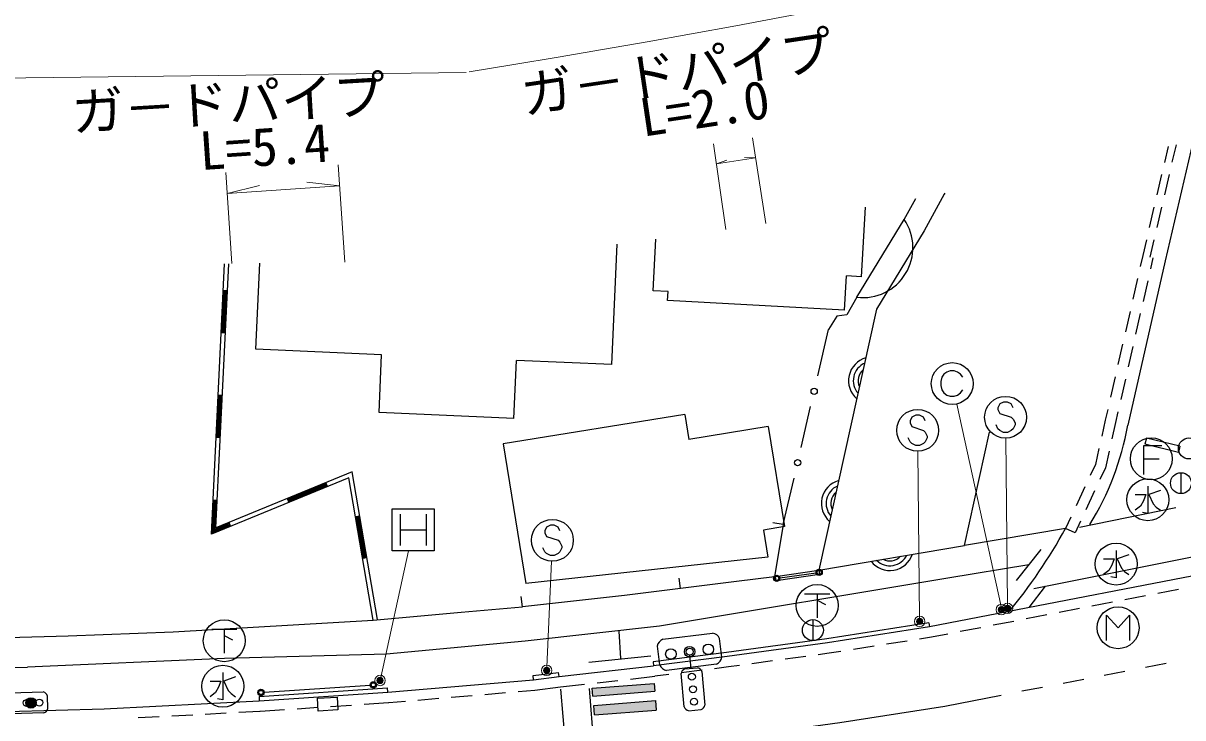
# Model space of a CAD drawing. Units: millimetres, scale not verified. Extents: x 40000 to 680000, y 20000 to 380000.
# Drawn here: x 388683 to 444009, y 274017 to 307178 of the extents above; entities that cross this region are included whole.
import ezdxf
from ezdxf.enums import TextEntityAlignment as Align

# ---------------------------------------------------------------- set-up
doc = ezdxf.new("R2010")
doc.units = ezdxf.units.MM
doc.header["$LTSCALE"] = 1000
doc.header["$PDMODE"] = 32
doc.header["$PDSIZE"] = 500
doc.linetypes.add('CHAIN', pattern=[18.5, 12, -1.5, 3.5, -1.5])
for name, color, linetype, lineweight in [('M-BGD', 7, 'Continuous', 25), ('M-BGD-EXST', 7, 'Continuous', 25), ('M-BMK', 2, 'CHAIN', 13), ('M-STR-HTXT', 7, 'Continuous', 13), ('M-STR-STRC', 7, 'Continuous', 25)]:
    doc.layers.add(name, color=color, linetype=linetype, lineweight=lineweight)
doc.styles.add('ＭＳ ゴシック', font='')
doc.styles.get('ＭＳ ゴシック').set_extended_font_data('MS Gothic')

msp = doc.modelspace()

# ---------------------------------------------------------------- hatches: boundary and pattern name
at = {"layer": 'M-BGD'}
for points in [[(415837, 275425), (415866, 275052), (418812, 275285), (418782, 275658)], [(389305, 274735, 0.41421), (389049, 274979, 0.41421), (388805, 274723, 1)], [(415902, 274603), (415937, 274155), (418883, 274388), (418847, 274836)]]:
    msp.add_hatch(color=256, dxfattribs=at).paths.add_polyline_path(points)

# ---------------------------------------------------------------- linework, layer by layer
for p, q in [((443307, 301286), (443132, 300535)), ((443687, 301374), (443493, 300539)), ((442997, 299951), (442770, 298977)), ((443357, 299955), (443130, 298981)), ((428685, 295076), (428865, 298390)), ((442634, 298392), (442408, 297418)), ((442995, 298396), (442768, 297422)), ((416773, 290877), (417022, 296629)), ((418733, 294401), (418868, 296868)), ((442272, 296834), (442097, 296082)), ((442632, 296838), (442438, 296003)), ((442097, 296082), (441980, 295567)), ((397665, 282783), (398293, 295694)), ((397880, 283088), (398493, 295684)), ((399790, 291612), (399967, 295714)), ((442585, 295972), (442468, 295456)), ((427867, 293484), (427956, 295116)), ((428685, 295076), (427956, 295116)), ((441847, 294982), (441625, 294007)), ((398174, 292411), (398271, 294409)), ((398214, 292409), (398311, 294407)), ((398431, 294401), (398231, 294410)), ((398254, 292407), (398351, 294405)), ((398294, 292405), (398391, 294403)), ((419451, 294362), (418733, 294401)), ((419428, 293943), (419451, 294362)), ((442335, 294871), (442113, 293896)), ((427867, 293484), (419428, 293943)), ((428462, 294094), (427976, 293257)), ((427976, 293257), (427502, 293188)), ((441492, 293422), (441270, 292447)), ((441980, 293311), (441758, 292336)), ((427502, 293188), (427105, 292560)), ((398134, 292413), (398333, 292403)), ((426589, 290335), (427105, 292560)), ((405783, 291352), (399790, 291612)), ((441137, 291862), (440915, 290887)), ((441625, 291751), (441403, 290776)), ((405664, 288585), (405783, 291352)), ((412095, 288307), (412214, 291074)), ((416773, 290877), (412214, 291074)), ((440782, 290302), (440560, 289326)), ((441270, 290191), (441048, 289216)), ((397931, 287417), (398028, 289414)), ((397971, 287415), (398068, 289412)), ((398188, 289407), (397988, 289416)), ((398011, 287413), (398108, 289411)), ((398051, 287411), (398148, 289409)), ((425798, 286925), (426250, 288873)), ((412095, 288307), (405664, 288585)), ((420248, 288504), (411576, 287095)), ((420248, 288504), (420443, 287304)), ((440427, 288741), (440310, 288226)), ((440915, 288631), (440798, 288115)), ((424223, 287918), (420443, 287304)), ((424223, 287918), (424999, 283145)), ((440310, 288226), (440140, 287465)), ((440798, 288117), (440622, 287329)), ((397891, 287419), (398091, 287409)), ((442277, 287374), (442205, 287083)), ((443871, 286980), (442277, 287374)), ((411576, 287095), (412659, 280430)), ((440009, 286879), (439838, 286118)), ((440491, 286744), (440315, 285956)), ((443006, 287006), (442131, 287006)), ((442131, 287006), (442131, 285631)), ((443799, 286689), (442205, 287083)), ((443871, 286980), (443799, 286689)), ((439838, 286118), (439591, 285586)), ((442131, 286381), (442881, 286381)), ((404376, 285759), (397880, 283088)), ((405584, 278712), (404376, 285759)), ((440315, 285956), (440056, 285400)), ((443920, 285719), (443920, 284719)), ((404221, 285479), (397665, 282783)), ((403143, 285209), (401294, 284448)), ((403158, 285172), (401309, 284411)), ((403174, 285135), (401324, 284374)), ((403189, 285098), (401339, 284337)), ((403204, 285061), (403128, 285246)), ((405387, 278678), (404221, 285479)), ((424943, 283238), (425459, 285464)), ((439338, 285042), (438915, 284136)), ((397785, 284420), (397708, 282844)), ((397745, 284422), (397945, 284413)), ((397751, 282905), (397825, 284418)), ((397865, 284416), (397794, 282966)), ((397837, 283027), (397905, 284415)), ((401278, 284485), (401354, 284300)), ((439802, 284856), (439380, 283949)), ((406291, 281994), (406291, 283994)), ((406291, 283994), (408291, 283994)), ((408291, 283994), (408291, 281994)), ((398534, 283270), (397794, 282966)), ((397837, 283027), (398519, 283307)), ((398580, 283159), (398504, 283344)), ((404740, 283640), (404543, 283606)), ((404920, 281642), (404582, 283613)), ((404959, 281649), (404621, 283620)), ((404999, 281655), (404661, 283627)), ((405038, 281662), (404700, 283633)), ((406666, 283744), (406666, 282244)), ((407916, 283744), (407916, 282244)), ((424943, 283238), (424450, 283320)), ((438662, 283592), (438415, 283060)), ((439127, 283405), (438868, 282849)), ((398565, 283196), (397708, 282844)), ((397751, 282905), (398549, 283233)), ((406666, 282994), (407916, 282994)), ((424999, 283145), (423996, 282982)), ((423996, 282982), (424208, 281683)), ((438415, 283060), (433601, 282247)), ((438868, 282849), (438415, 283060)), ((404880, 281635), (405078, 281669)), ((408291, 281994), (406291, 281994)), ((424208, 281683), (412659, 280430)), ((437241, 282045), (436065, 280568)), ((436900, 280188), (445354, 281891)), ((424583, 280769), (426646, 281069)), ((426646, 281069), (426674, 280871)), ((420041, 280187), (419978, 280683)), ((424612, 280571), (424583, 280769)), ((424612, 280571), (426674, 280871)), ((424784, 280701), (426511, 280939)), ((436683, 279276), (437462, 280301)), ((443798, 280141), (442816, 279951)), ((412499, 279308), (412444, 279805)), ((440656, 279534), (439674, 279344)), ((442227, 279837), (441245, 279647)), ((437514, 278927), (436532, 278737)), ((439085, 279230), (438103, 279041)), ((426361, 278704), (426361, 277704)), ((431891, 278554), (431922, 278356)), ((434372, 278320), (433390, 278130)), ((435943, 278623), (434961, 278434)), ((417196, 276842), (417111, 278157)), ((432017, 277865), (431452, 277777)), ((432801, 278017), (432017, 277865)), ((427697, 277190), (427132, 277101)), ((429278, 277437), (428290, 277282)), ((430859, 277684), (429871, 277530)), ((418628, 276961), (415666, 276658)), ((418733, 276694), (418758, 276496)), ((424437, 276733), (423446, 276598)), ((426022, 276950), (425031, 276814)), ((427132, 277101), (426616, 277031)), ((413012, 276032), (414229, 276184)), ((414253, 275986), (414229, 276184)), ((419487, 276085), (418821, 276000)), ((421074, 276286), (420082, 276160)), ((422336, 276446), (421670, 276362)), ((422851, 276517), (422336, 276446)), ((440262, 276057), (441244, 276246)), ((442226, 276436), (443208, 276626)), ((400174, 275237), (405238, 275578)), ((413037, 275834), (413012, 276032)), ((414313, 275489), (415470, 275620)), ((415837, 275425), (418782, 275658)), ((416067, 275688), (417060, 275801)), ((417656, 275868), (418814, 275999)), ((418782, 275658), (418812, 275285)), ((438299, 275677), (439281, 275867)), ((399935, 275030), (406068, 275446)), ((399935, 275030), (399948, 274830)), ((406082, 275246), (406068, 275446)), ((409108, 275000), (410105, 275084)), ((410703, 275135), (411699, 275219)), ((412297, 275269), (413089, 275336)), ((413089, 275336), (414313, 275489)), ((415866, 275052), (415837, 275425)), ((415866, 275052), (418812, 275285)), ((436335, 275298), (437317, 275488)), ((401752, 274451), (402750, 274519)), ((403348, 274559), (404346, 274627)), ((404945, 274668), (406116, 274747)), ((406124, 274748), (406916, 274815)), ((407514, 274865), (408510, 274949)), ((415902, 274603), (418847, 274836)), ((415937, 274155), (415902, 274603)), ((418847, 274836), (418883, 274388)), ((394173, 274032), (395172, 274084)), ((395771, 274115), (396770, 274166)), ((397369, 274197), (398368, 274248)), ((398967, 274279), (399974, 274331)), ((399982, 274331), (401153, 274411)), ((415937, 274155), (418883, 274388))]:
    msp.add_line(p, q, dxfattribs=at)
for points in [[(444501, 301563), (443169, 295833), (441383, 287982)], [(432651, 299069), (432629, 299008), (431672, 297257), (429402, 293523), (426646, 281069)], [(428462, 294094), (430719, 297806), (431270, 298815)], [(426646, 281069), (433601, 282247), (434788, 287659)], [(424943, 283238), (424530, 280748), (422714, 280525), (417367, 279849), (412499, 279308)], [(436666, 281322), (432793, 280681), (419049, 278398), (412633, 277670)], [(448219, 281504), (431922, 278356), (427060, 277596), (422270, 276942), (418758, 276496)], [(319917, 277288), (332066, 278982), (332669, 279107), (342883, 278824), (347376, 278696), (360404, 276406), (372757, 276256), (388893, 276438)], [(381038, 277662), (390826, 277928), (395833, 278123), (405387, 278678), (409572, 279057), (412499, 279308)], [(431891, 278554), (427031, 277794), (422244, 277140), (418733, 276694)], [(412633, 277670), (406010, 277049), (398286, 276850), (388893, 276438)], [(384921, 274225), (387938, 274318), (392541, 274449), (399948, 274830), (406082, 275246), (413037, 275834), (414253, 275986), (418758, 276496)]]:
    msp.add_lwpolyline(points, dxfattribs=at)
msp.add_lwpolyline([(403692, 274391), (402750, 274341), (402717, 274954), (403659, 275004)], close=True, dxfattribs=at)
for centre, radius in [((426420, 289604), 150), ((442506, 286381), 1000), ((444299, 286877), 500), ((425629, 286195), 150), ((443920, 285219), 500), ((426660, 280959), 150), ((426660, 280959), 120), ((426660, 280959), 100), ((424635, 280680), 150), ((424635, 280680), 120), ((424635, 280680), 100), ((426361, 278204), 500), ((405388, 275589), 150), ((405388, 275589), 120), ((405388, 275589), 100), ((389055, 274729), 250), ((400025, 275227), 150), ((400025, 275227), 120), ((400025, 275227), 100)]:
    msp.add_circle(centre, radius, dxfattribs=at)
for centre, radius, start, end in [((428748, 296462), 2385, 263.1016, 34.3094), ((429193, 290110), 1133, 105.5933, 229.4484), ((429193, 290110), 907, 113.5527, 221.489), ((429193, 290110), 680, 129.1781, 205.8636), ((428120, 290332), 13469, 328.2277, 349.9526), ((427896, 284251), 1133, 105.5933, 229.4484), ((427896, 284251), 907, 113.5527, 221.489), ((427896, 284251), 680, 129.1781, 205.8636), ((416702, 294880), 24721, 320.1425, 331.4366), ((430035, 282184), 1133, 217.6856, 341.5406), ((430035, 282184), 907, 225.645, 333.5812), ((430035, 282184), 680, 241.2703, 317.9558)]:
    msp.add_arc(centre, radius, start, end, dxfattribs=at)
at = {"layer": 'M-BGD-EXST'}
for p, q in [((442340, 285076), (442340, 283776)), ((441740, 284676), (442240, 284676)), ((442240, 284676), (442140, 284376)), ((442940, 284876), (442390, 284676)), ((442390, 284676), (442590, 284226)), ((441990, 284126), (441740, 283926)), ((442140, 284376), (441990, 284126)), ((442340, 283776), (442090, 283826)), ((442590, 284226), (442740, 284076)), ((442740, 284076), (442940, 283926)), ((440828, 282005), (440828, 280705)), ((441428, 281805), (440878, 281605)), ((440228, 281605), (440728, 281605)), ((440628, 281305), (440478, 281055)), ((440728, 281605), (440628, 281305)), ((440878, 281605), (441078, 281155)), ((441078, 281155), (441228, 281005)), ((440478, 281055), (440228, 280855)), ((440828, 280705), (440578, 280755)), ((441228, 281005), (441428, 280855)), ((425964, 279933), (427164, 279933)), ((426564, 279933), (426564, 278783)), ((426564, 279633), (426964, 279433)), ((440371, 277715), (440371, 278915)), ((440371, 278915), (440921, 278315)), ((440921, 278315), (441471, 278915)), ((441471, 278915), (441471, 277715)), ((397676, 278247), (398876, 278247)), ((398276, 278247), (398276, 277097)), ((398276, 277947), (398676, 277747)), ((398209, 276173), (398209, 274873)), ((397609, 275773), (398109, 275773)), ((398109, 275773), (398009, 275473)), ((398809, 275973), (398259, 275773)), ((398259, 275773), (398459, 275323)), ((397859, 275223), (397609, 275023)), ((398009, 275473), (397859, 275223)), ((398459, 275323), (398609, 275173)), ((398609, 275173), (398809, 275023)), ((398209, 274873), (397959, 274923))]:
    msp.add_line(p, q, dxfattribs=at)
for centre in [(442340, 284426), (440828, 281355), (426564, 279383), (440921, 278315), (398276, 277697), (398209, 275523)]:
    msp.add_circle(centre, 1000, dxfattribs=at)
at = {"layer": 'M-BMK'}
msp.add_arc((383890, 560141), 295586, 275.62507, 291.45588, dxfattribs=at)
at = {"layer": 'M-STR-HTXT'}
for p, q in [((409815, 304824), (332198, 303895)), ((423482, 301700), (424108, 297617)), ((421611, 301421), (422207, 297333)), ((421757, 300468), (423628, 300748)), ((421757, 300468), (422256, 300634)), ((423628, 300748), (423103, 300761)), ((398645, 295698), (398352, 300053)), ((404028, 295763), (403715, 300414)), ((398419, 299055), (399950, 299431)), ((398419, 299055), (403782, 299416)), ((403782, 299416), (402214, 299583)), ((435346, 279330), (433222, 288997)), ((435645, 279392), (435562, 287368)), ((431452, 278769), (431370, 286745)), ((405743, 275947), (407070, 281989)), ((413665, 276430), (413887, 281492))]:
    msp.add_line(p, q, dxfattribs=at)
for centre, radius in [((435348, 279180), 150), ((435348, 279180), 120), ((435348, 279180), 90), ((435348, 279180), 60), ((435348, 279180), 30), ((435348, 279180), 20), ((435646, 279242), 150), ((435646, 279242), 120), ((435646, 279242), 90), ((435646, 279242), 60), ((435646, 279242), 30), ((435646, 279242), 20), ((431454, 278619), 150), ((431454, 278619), 120), ((431454, 278619), 90), ((431454, 278619), 60), ((431454, 278619), 30), ((431454, 278619), 20), ((413658, 276280), 150), ((413658, 276280), 120), ((413658, 276280), 90), ((413658, 276280), 60), ((413658, 276280), 30), ((413658, 276280), 20), ((405711, 275800), 150), ((405711, 275800), 120), ((405711, 275800), 90), ((405711, 275800), 60), ((405711, 275800), 30), ((405711, 275800), 20)]:
    msp.add_circle(centre, radius, dxfattribs=at)
msp.add_arc((316435, 882056), 584735, 279.20438, 292.67484, dxfattribs=at)
for p in [(435348, 279180), (435646, 279242), (431454, 278619), (413658, 276280), (405711, 275800)]:
    msp.add_point(p, dxfattribs=at)
at = {"layer": 'M-STR-STRC'}
for p, q in [((432758, 290524), (432608, 290424)), ((432908, 290574), (432758, 290524)), ((433108, 290574), (432908, 290574)), ((433258, 290524), (433108, 290574)), ((433408, 290424), (433258, 290524)), ((432508, 290274), (432458, 290074)), ((432458, 290074), (432458, 289874)), ((432608, 290424), (432508, 290274)), ((433508, 290274), (433408, 290424)), ((432458, 289874), (432508, 289674)), ((432508, 289674), (432608, 289524)), ((432608, 289524), (432758, 289424)), ((432758, 289424), (432908, 289374)), ((432908, 289374), (433108, 289374)), ((433108, 289374), (433258, 289424)), ((433258, 289424), (433408, 289524)), ((433408, 289524), (433508, 289674)), ((435279, 289001), (435188, 288819)), ((435188, 288819), (435188, 288728)), ((435461, 289092), (435279, 289001)), ((435643, 289092), (435461, 289092)), ((435825, 289001), (435643, 289092)), ((435916, 288819), (435825, 289001)), ((431087, 288377), (430996, 288196)), ((431269, 288468), (431087, 288377)), ((431451, 288468), (431269, 288468)), ((431633, 288377), (431451, 288468)), ((431724, 288196), (431633, 288377)), ((435188, 288728), (435279, 288546)), ((435279, 288546), (435825, 288364)), ((435825, 288364), (435916, 288274)), ((435916, 288274), (436007, 288092)), ((430996, 288196), (430996, 288105)), ((430996, 288105), (431087, 287923)), ((431087, 287923), (431633, 287741)), ((431633, 287741), (431724, 287650)), ((435188, 287819), (435098, 288001)), ((435279, 287728), (435188, 287819)), ((435461, 287637), (435279, 287728)), ((435825, 287728), (435643, 287637)), ((435916, 287819), (435825, 287728)), ((436007, 288001), (435916, 287819)), ((436007, 288092), (436007, 288001)), ((430996, 287196), (430905, 287377)), ((431087, 287105), (430996, 287196)), ((431724, 287196), (431633, 287105)), ((431724, 287650), (431814, 287468)), ((431814, 287377), (431724, 287196)), ((431814, 287468), (431814, 287377)), ((435643, 287637), (435461, 287637)), ((431269, 287014), (431087, 287105)), ((431451, 287014), (431269, 287014)), ((431633, 287105), (431451, 287014)), ((439085, 283126), (443680, 284051)), ((413658, 283126), (413567, 282945)), ((413567, 282945), (413567, 282854)), ((413567, 282854), (413658, 282672)), ((413840, 283217), (413658, 283126)), ((414021, 283217), (413840, 283217)), ((414203, 283126), (414021, 283217)), ((414294, 282945), (414203, 283126)), ((413658, 282672), (414203, 282490)), ((414203, 282490), (414294, 282399)), ((414294, 282399), (414385, 282217)), ((414385, 282217), (414385, 282126)), ((413567, 281945), (413476, 282126)), ((413658, 281854), (413567, 281945)), ((413840, 281763), (413658, 281854)), ((414021, 281763), (413840, 281763)), ((414203, 281854), (414021, 281763)), ((414294, 281945), (414203, 281854)), ((414385, 282126), (414294, 281945)), ((419195, 277770), (421576, 278066)), ((422022, 276912), (421911, 277805)), ((418934, 277435), (419045, 276542)), ((420550, 276377), (420493, 277008)), ((421761, 276578), (419380, 276282)), ((420212, 274540), (420069, 276133)), ((420251, 276350), (420848, 276404)), ((421065, 276223), (421208, 274629)), ((388042, 275207), (389641, 275251)), ((389863, 274456), (389846, 275056)), ((414324, 275390), (415708, 258614)), ((415687, 275413), (417007, 258732)), ((389668, 274251), (388069, 274207)), ((420429, 274358), (421027, 274412))]:
    msp.add_line(p, q, dxfattribs=at)
msp.add_lwpolyline([(419242, 272680), (422788, 273130), (427648, 273794), (432652, 274576), (435339, 275095)], dxfattribs=at)
for centre, radius in [((433008, 289974), 1000), ((435552, 288364), 1000), ((431360, 287741), 1000), ((413930, 282490), 1000), ((419585, 277063), 250), ((420478, 277174), 250), ((420478, 277174), 167), ((421371, 277285), 250), ((420585, 275979), 167), ((420639, 275381), 167), ((388855, 274729), 167), ((389455, 274745), 167), ((420692, 274784), 167)]:
    msp.add_circle(centre, radius, dxfattribs=at)
for centre, radius, start, end in [((419381, 277356), 454, 114.2101, 169.9589), ((421479, 277596), 480, 25.8811, 78.2879), ((421555, 277007), 477, 295.6547, 348.5143), ((419466, 276738), 464, 204.904, 259.2651), ((420352, 276081), 288, 110.6548, 169.5917), ((420804, 276130), 277, 19.4368, 80.8097), ((389562, 274962), 299, 18.333, 74.7748), ((389548, 274559), 331, 291.2579, 341.8499), ((420513, 274679), 331, 204.8272, 255.4193), ((420915, 274689), 299, 291.9023, 348.3442)]:
    msp.add_arc(centre, radius, start, end, dxfattribs=at)

# ---------------------------------------------------------------- texts
at = {"layer": 'M-STR-HTXT', "style": 'ＭＳ ゴシック'}
for s, rotation, p in [('ガ－ドパイプ', 8.503, (412665, 302287)), ('ガ－ドパイプ', 3.376, (391079, 301459)), ('L=2.0', 8.503, (418323, 301211)), ('L=5.4', 3.855, (397184, 299614))]:
    msp.add_text(s, height=1833, rotation=rotation, dxfattribs=at).set_placement(p, align=Align.BOTTOM_LEFT)

doc.saveas('drawing.dxf')
